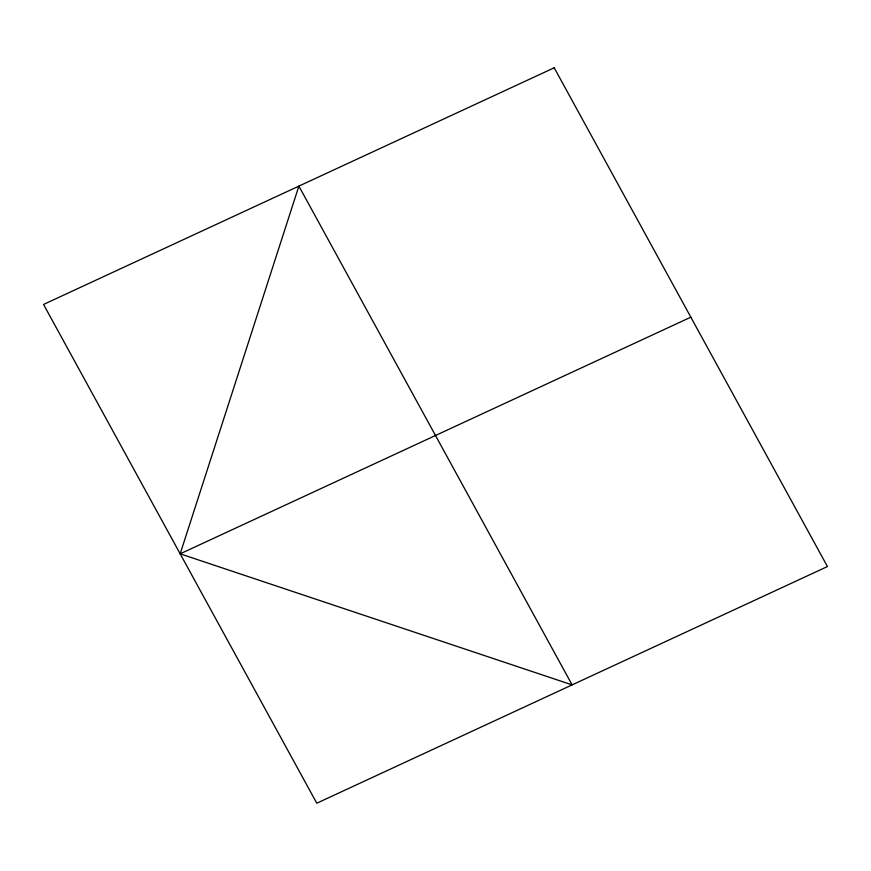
<?xml version="1.0" encoding="UTF-8"?>
<svg xmlns="http://www.w3.org/2000/svg" width="871" height="871" viewBox="0 0 871 871"><rect width="100%" height="100%" fill="white"/><g stroke="black" fill="none" stroke-linecap="round" stroke-linejoin="round"><path stroke-width="1.31" d="M180.166 553.825L298.884 186.111L572.116 684.889L180.166 553.825L690.834 317.175M554.206 67.786L43.55 304.447L316.794 803.214L827.45 566.553L554.206 67.786"/></g></svg>
